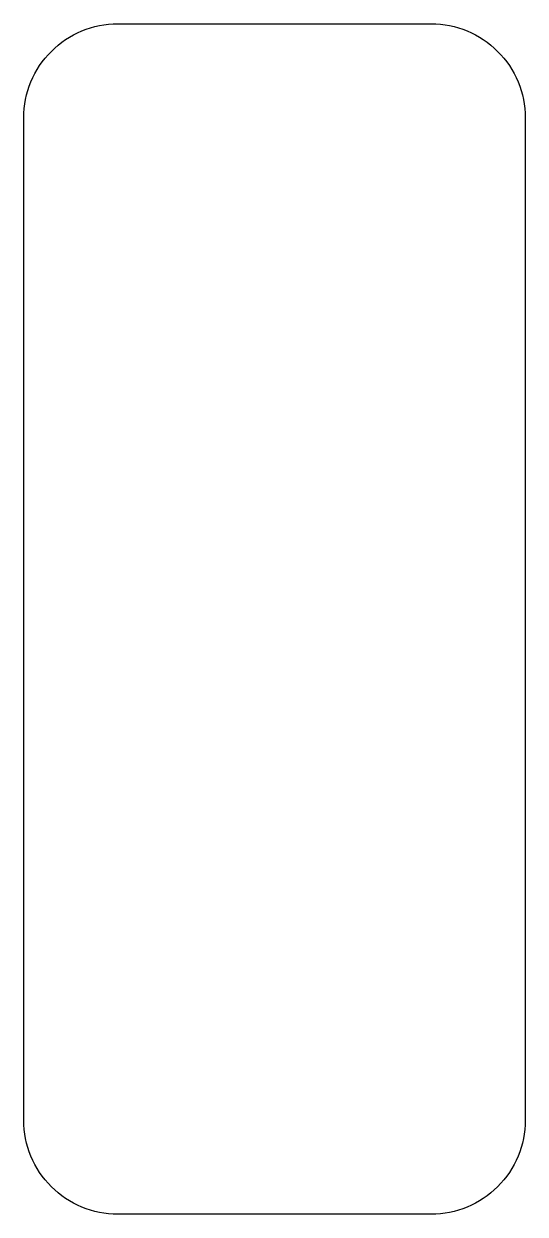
# Model space of a CAD drawing. Header units: millimetres. Extents: x -8.2 to 7.8, y -20.4 to 17.6.
import ezdxf

# ---------------------------------------------------------------- set-up
doc = ezdxf.new("R2010")
doc.units = ezdxf.units.MM
doc.layers.get('0').update_dxf_attribs({"linetype": 'CONTINUOUS'})

msp = doc.modelspace()

# ---------------------------------------------------------------- linework, layer by layer
msp.add_lwpolyline([(4.845, 17.637, -0.414214), (7.845, 14.637), (7.845, -17.363, -0.414214), (4.845, -20.363), (-5.155, -20.363, -0.414214), (-8.155, -17.363), (-8.155, 14.637, -0.414214), (-5.155, 17.637)], format="xyb", close=True)

doc.saveas('drawing.dxf')
